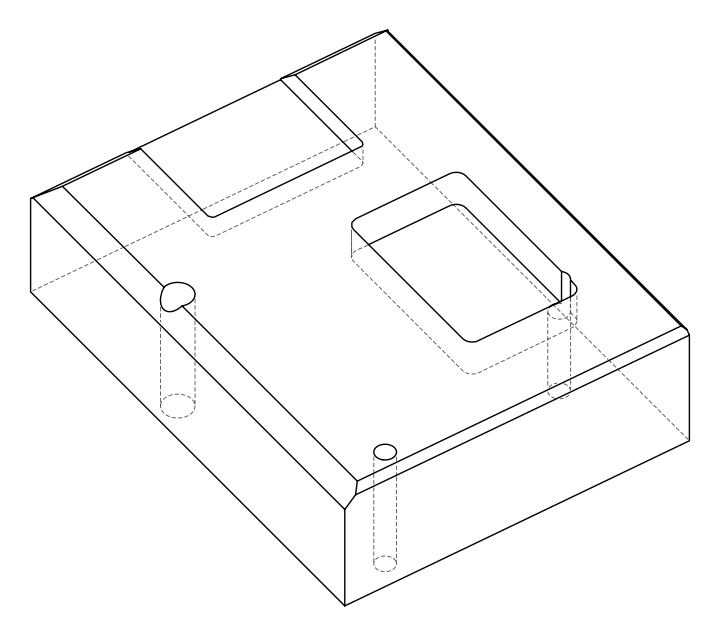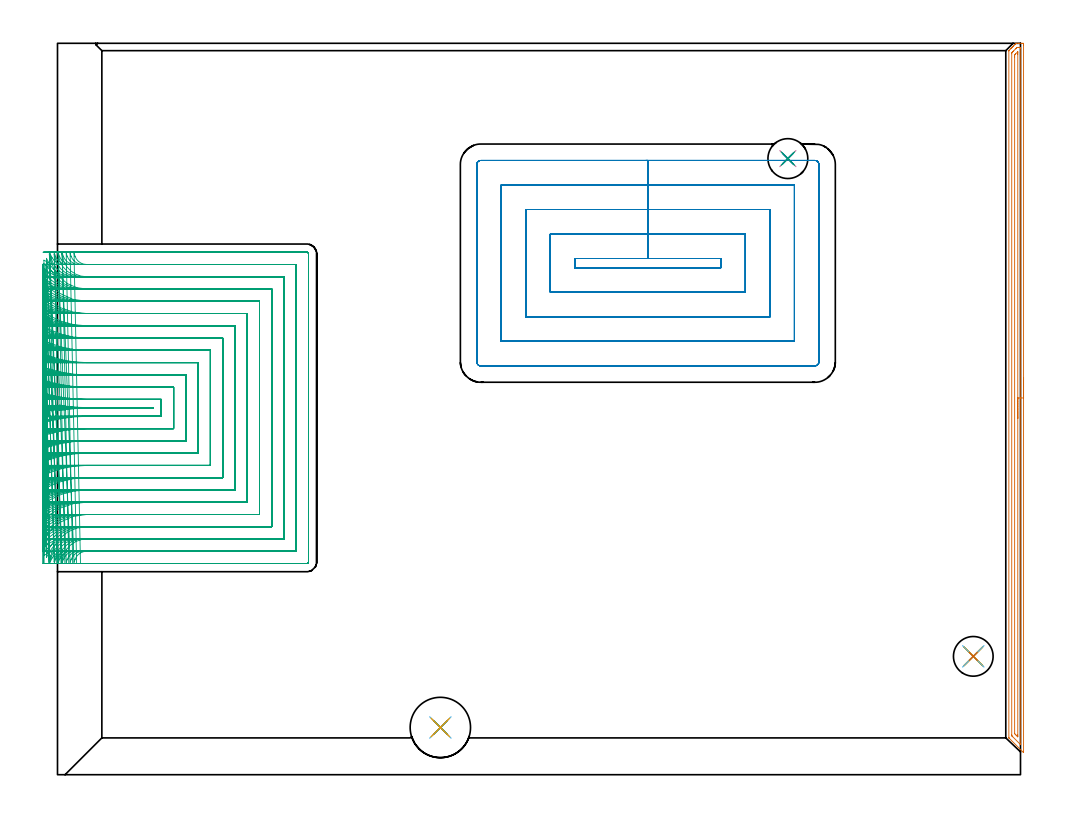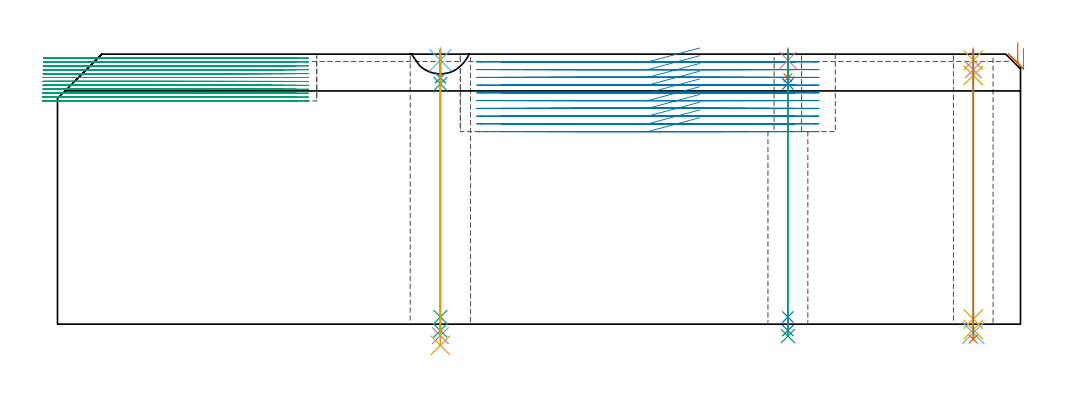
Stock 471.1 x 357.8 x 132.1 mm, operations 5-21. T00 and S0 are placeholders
(PLAN: 21 operations, 14 tool changes, 226.5 min)
(1 AREA_MILL | FG_CHAMFER_SURFACE | UGT0205_001 | 6.24 min | 25241 mm3)
(2 AREA_MILL_1 | FG_CHAMFER_SURFACE_1 | UGT0205_001 | 25.49 min | 73807 mm3)
(3 AREA_MILL_2 | FG_CHAMFER_SURFACE_2 | UGT0205_001 | 6.62 min | 25021 mm3)
(4 AREA_MILL_3 | FG_CHAMFER_SURFACE_3 | UGT0205_001 | 7.29 min | 2911 mm3)
(5 AREA_MILL_4 | FG_CHAMFER_SURFACE_4 | UGT0205_001 | 8.42 min | 8828 mm3)
(6 MILL_RECTANGULAR_POCKET | POCKET_RECTANGULAR_STRAIGHT | NXT0201_012 | Follow Part, ap 4, ae 75% | 36.4 min | 806662 mm3)
(7 MILL_SLOT | SLOT_PARTIAL_RECTANGULAR | NXT0201_009 | Follow Part, ap 2, ae 75% | 131.13 min | 461440 mm3)
(8 SPOT_DRILL | STEP1HOLE | NXT0321_9005460120000 | 0.05 min | 0 mm3)
(9 SPOT_DRILL_1 | STEP1HOLE_1 | NXT0321_9005460120000 | 0.05 min | 153 mm3)
(10 SPOT_DRILL_2 | STEP1HOLE_2 | NXT0321_9005460120000 | 0.05 min | 192 mm3)
(11 DRILL_BLIND_HOLE_INTO_CENTER | STEP1HOLE | UGT0301_196 | 0.06 min | 0 mm3)
(12 GUN_DRILL_THROUGH_HOLE | STEP1HOLE | UGT0307_003 | 0.63 min | 3546 mm3)
(13 SPADE_DRILL_TO_ENLARGE_THROUGH_HOLE | STEP1HOLE | UGT0306_010 | 0.56 min | 25390 mm3)
(14 DRILL_BLIND_HOLE_INTO_CENTER_1 | STEP1HOLE_1 | NXT0301_022 | 0.04 min | 99 mm3)
(15 GUN_DRILL_THROUGH_HOLE_1 | STEP1HOLE_1 | UGT0307_001 | 0.59 min | 2461 mm3)
(16 SPADE_DRILL_TO_ENLARGE_THROUGH_HOLE_1 | STEP1HOLE_1 | UGT0306_003 | 0.56 min | 13445 mm3)
(17 DRILL_TO_ENLARGE_THROUGH_HOLE | STEP1HOLE_1 | UGT0301_261 | 0.57 min | 22797 mm3)
(18 DRILL_BLIND_HOLE_INTO_CENTER_2 | STEP1HOLE_2 | UGT0301_196 | 0.06 min | 382 mm3)
(19 GUN_DRILL_THROUGH_HOLE_2 | STEP1HOLE_2 | UGT0307_003 | 0.61 min | 4639 mm3)
(20 SPADE_DRILL_TO_ENLARGE_THROUGH_HOLE_2 | STEP1HOLE_2 | UGT0306_009 | 0.56 min | 30202 mm3)
(21 DRILL_TO_ENLARGE_THROUGH_HOLE_1 | STEP1HOLE_2 | UGT0301_394 | 0.58 min | 54041 mm3)
(TOOL UGT0205_001 | Chamfer Mill 20 x 3 x 45 deg. | D20 FL50 Z2)
(TOOL NXT0201_012 | ENDMILL 16mm [2P460-1600-NA 1630] | D16 FL38 Z6)
(TOOL NXT0201_009 | ENDMILL 8mm [2P460-0800-NA 1630] | D8 FL26 Z6)
(TOOL NXT0321_9005460120000 | NC Spot Drill, 142deg, 12mm, Carbide, Uncoated | D12 PA142 FL30 Z2)
(TOOL UGT0301_196 | Twist Drill 7.7 mm | D7.7 PA118 FL73 Z2)
(TOOL UGT0307_003 | Gun Drill 7 mm | D7 PA130 FL24 Z1)
(TOOL UGT0306_010 | Spade Drill 19.5mm | D19.5 PA132 FL10 Z2)
(TOOL NXT0301_022 | Carbide Drill 5.1mm [860.1-0510-015A1-MM 2214] | D5.1 PA140 FL28 Z2)
(TOOL UGT0307_001 | Gun Drill 5 mm | D5 PA130 FL24 Z1)
(TOOL UGT0306_003 | Spade Drill 12.5mm | D12.5 PA132 FL10 Z2)
(TOOL UGT0301_261 | Twist Drill 19.4 mm | D19.4 PA118 FL140 Z2)
(TOOL UGT0306_009 | Spade Drill 18.5mm | D18.5 PA132 FL10 Z2)
(TOOL UGT0301_394 | Twist Drill 29.5 mm | D29.5 PA118 FL165 Z2)
(OP 5 AREA_MILL_4)
G17 G21 G94 G90
T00 M6
G54
G17 G0 G90 X472.6 Y194.3 S1061 M3
G43 Z142.1 H0
Z134.9
G94 G1 Y194.262 Z134.028 F250.
Y194.148 Z133.164
Y193.959 Z132.312
Y193.697 Z131.48
Y193.363 Z130.674
Y192.96 Z129.9
Y192.492 Z129.164
Y191.96 Z128.472
Y191.371 Z127.829
Y190.728 Z127.24
Y190.036 Z126.708
Y189.3 Z126.24
Y188.526 Z125.837
Y187.72 Z125.503
Y186.888 Z125.241
Y186.037 Z125.052
Y185.172 Z124.938
Y184.3 Z124.9
X472.599 Y10.973 Z124.901
Y10.943
X472.592 Y10.819 Z124.905
X472.54 Y10.866 Z124.958
X472.427 Y10.973 Z125.071
X465.604 Y17.796 Z131.895
X465.418 Y17.985 Z132.076
X465.404 Y18.005 Z132.089
X465.4 Y18.12 Z132.1
Y354.054
X465.404 Y354.195 Z132.089
X465.422 Y354.218 Z132.072
X465.648 Y354.448 Z131.852
X466.345 Y355.146 Z131.152
X466.486 Y355.286 Z131.014
X466.594 Y355.394 Z130.906
X466.787 Y355.588 Z130.71
X466.89 Y355.692 Z130.607
X467.23 Y356.031 Z130.267
X467.347 Y356.147 Z130.153
X467.487 Y356.287 Z130.013
X467.672 Y356.474 Z129.825
X467.784 Y356.585 Z129.713
X468.38 Y357.181 Z129.119
X468.557 Y357.359 Z128.94
X469. Y357.8 Z128.499
X470.328 Z127.167
X471.555 Z125.942
X472.098 Y357.796 Z125.397
X472.591 Y357.791 Z124.905
X472.593 Y357.681 Z124.903
X472.598 Y357.181 Z124.902
X472.6 Y356.674 Z124.9
Y184.3
X471.186 Z126.314
X471.185 Y14.993 Z126.315
X471.182 Y14.801 Z126.318
X471.179 Y14.707 Z126.321
X471.175 Y14.686 Z126.325
X471.147 Y14.711 Z126.353
X471.067 Y14.786 Z126.433
X470.857 Y14.993 Z126.643
X467.284 Y18.567 Z130.216
X466.889 Y18.97 Z130.611
X466.837 Y19.025 Z130.663
X466.821 Y19.058 Z130.679
X466.819 Y19.109 Z130.681
X466.816 Y19.217 Z130.684
X466.814 Y19.433 Z130.686
X466.815 Y352.713 Z130.685
X466.821 Y353.142 Z130.679
X467.027 Y353.365 Z130.473
X467.259 Y353.607 Z130.241
X467.466 Y353.816 Z130.034
X467.672 Y354.023 Z129.828
X468.799 Y355.15 Z128.701
X469.044 Y355.394 Z128.456
X469.246 Y355.592 Z128.254
X469.443 Y355.783 Z128.057
X469.93 Y355.796 Z127.57
X470.328 Y355.798 Z127.172
X470.812 Z126.688
X471.058 Y355.793 Z126.442
X471.168 Y355.79 Z126.332
X471.185 Y355.422 Z126.315
Y355.394
X471.186 Y184.3 Z126.314
X469.772 Z127.728
X469.771 Y19.46 Z127.729
X469.77 Y19.129 Z127.73
X469.766 Y18.567 Z127.734
X469.765 Y18.553 Z127.735
X469.74 Y18.567 Z127.76
X469.443 Y18.859 Z128.057
X468.839 Y19.46 Z128.661
X468.557 Y19.744 Z128.943
X468.256 Y20.052 Z129.244
X468.24 Y20.071 Z129.26
X468.235 Y20.097 Z129.265
X468.232 Y20.155 Z129.268
X468.229 Y20.243 Z129.271
Y350.927
X468.231 Y351.257 Z129.269
X468.236 Y351.82 Z129.264
X468.246 Y352.135 Z129.254
X468.557 Y352.456 Z128.943
X468.685 Y352.585 Z128.815
X469.707 Y353.607 Z127.793
X469.732 Y353.627 Z127.768
X469.752 Y353.642 Z127.748
X469.765 Y353.607 Z127.735
X469.769 Y353.41 Z127.731
X469.77 Y353.276 Z127.73
X469.771 Y352.713 Z127.729
X469.772 Y352.381 Z127.728
Y184.3
Y183.428 Z127.767
Y182.564 Z127.88
Y181.712 Z128.069
Y180.88 Z128.332
Y180.074 Z128.665
Y179.3 Z129.068
Y178.564 Z129.537
Y177.872 Z130.068
Y177.229 Z130.657
Y176.64 Z131.301
Y176.109 Z131.993
Y175.64 Z132.728
Y175.237 Z133.502
Y174.903 Z134.308
Y174.641 Z135.14
Y174.452 Z135.992
Y174.338 Z136.857
Y174.3 Z137.728
G0 Z142.1
M5
M2
(OP 6 MILL_RECTANGULAR_POCKET)
G17 G21 G94 G90
T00 M6
G54
G17 G0 G90 X314.141 Y252.5 S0 M3
G43 Z142.1 H1
Z135.1
G94 G1 X288.8 Z128.31 F250.
X253.1 F500.
Y248.
X324.5
Y252.5
X288.8
Y264.5
X241.1
Y236.
X336.5
Y264.5
X288.8
Y276.5
X229.1
Y224.
X348.5
Y276.5
X288.8
Y288.5
X217.1
Y212.
X360.5
Y288.5
X288.8
Y300.5
X207.1
G3 X205.1 Y298.5 R2.
G1 Y202.
G3 X207.1 Y200. R2.
G1 X370.5
G3 X372.5 Y202. R2.
G1 Y298.5
G3 X370.5 Y300.5 R2.
G1 X288.8
X287.8
G0 X314.141 Y252.5 Z131.31
G1 X288.8 Z124.52 F250.
X253.1 F500.
Y248.
X324.5
Y252.5
X288.8
Y264.5
X241.1
Y236.
X336.5
Y264.5
X288.8
Y276.5
X229.1
Y224.
X348.5
Y276.5
X288.8
Y288.5
X217.1
Y212.
X360.5
Y288.5
X288.8
Y300.5
X207.1
G3 X205.1 Y298.5 R2.
G1 Y202.
G3 X207.1 Y200. R2.
G1 X370.5
G3 X372.5 Y202. R2.
G1 Y298.5
G3 X370.5 Y300.5 R2.
G1 X288.8
X287.8
G0 X314.141 Y252.5 Z127.52
G1 X288.8 Z120.73 F250.
X253.1 F500.
Y248.
X324.5
Y252.5
X288.8
Y264.5
X241.1
Y236.
X336.5
Y264.5
X288.8
Y276.5
X229.1
Y224.
X348.5
Y276.5
X288.8
Y288.5
X217.1
Y212.
X360.5
Y288.5
X288.8
Y300.5
X207.1
G3 X205.1 Y298.5 R2.
G1 Y202.
G3 X207.1 Y200. R2.
G1 X370.5
G3 X372.5 Y202. R2.
G1 Y298.5
G3 X370.5 Y300.5 R2.
G1 X288.8
X287.8
G0 X314.141 Y252.5 Z123.73
G1 X288.8 Z116.94 F250.
X253.1 F500.
Y248.
X324.5
Y252.5
X288.8
Y264.5
X241.1
Y236.
X336.5
Y264.5
X288.8
Y276.5
X229.1
Y224.
X348.5
Y276.5
X288.8
Y288.5
X217.1
Y212.
X360.5
Y288.5
X288.8
Y300.5
X207.1
G3 X205.1 Y298.5 R2.
G1 Y202.
G3 X207.1 Y200. R2.
G1 X370.5
G3 X372.5 Y202. R2.
G1 Y298.5
G3 X370.5 Y300.5 R2.
G1 X288.8
X287.8
G0 X314.141 Y252.5 Z119.94
G1 X288.8 Z113.15 F250.
X253.1 F500.
Y248.
X324.5
Y252.5
X288.8
Y264.5
X241.1
Y236.
X336.5
Y264.5
X288.8
Y276.5
X229.1
Y224.
X348.5
Y276.5
X288.8
Y288.5
X217.1
Y212.
X360.5
Y288.5
X288.8
Y300.5
X207.1
G3 X205.1 Y298.5 R2.
G1 Y202.
G3 X207.1 Y200. R2.
G1 X370.5
G3 X372.5 Y202. R2.
G1 Y298.5
G3 X370.5 Y300.5 R2.
G1 X288.8
X287.8
G0 X314.141 Y252.5 Z116.15
G1 X288.8 Z109.36 F250.
X253.1 F500.
Y248.
X324.5
Y252.5
X288.8
Y264.5
X241.1
Y236.
X336.5
Y264.5
X288.8
Y276.5
X229.1
Y224.
X348.5
Y276.5
X288.8
Y288.5
X217.1
Y212.
X360.5
Y288.5
X288.8
Y300.5
X207.1
G3 X205.1 Y298.5 R2.
G1 Y202.
G3 X207.1 Y200. R2.
G1 X370.5
G3 X372.5 Y202. R2.
G1 Y298.5
G3 X370.5 Y300.5 R2.
G1 X288.8
X287.8
G0 X314.141 Y252.5 Z112.36
G1 X288.8 Z105.57 F250.
X253.1 F500.
Y248.
X324.5
Y252.5
X288.8
Y264.5
X241.1
Y236.
X336.5
Y264.5
X288.8
Y276.5
X229.1
Y224.
X348.5
Y276.5
X288.8
Y288.5
X217.1
Y212.
X360.5
Y288.5
X288.8
Y300.5
X207.1
G3 X205.1 Y298.5 R2.
G1 Y202.
G3 X207.1 Y200. R2.
G1 X370.5
G3 X372.5 Y202. R2.
G1 Y298.5
G3 X370.5 Y300.5 R2.
G1 X288.8
X287.8
G0 X314.141 Y252.5 Z108.57
G1 X288.8 Z101.78 F250.
X253.1 F500.
Y248.
X324.5
Y252.5
X288.8
Y264.5
X241.1
Y236.
X336.5
Y264.5
X288.8
Y276.5
X229.1
Y224.
X348.5
Y276.5
X288.8
Y288.5
X217.1
Y212.
X360.5
Y288.5
X288.8
Y300.5
X207.1
G3 X205.1 Y298.5 R2.
G1 Y202.
G3 X207.1 Y200. R2.
G1 X370.5
G3 X372.5 Y202. R2.
G1 Y298.5
G3 X370.5 Y300.5 R2.
G1 X288.8
X287.8
G0 X314.141 Y252.5 Z104.78
G1 X288.8 Z97.99 F250.
X253.1 F500.
Y248.
X324.5
Y252.5
X288.8
Y264.5
X241.1
Y236.
X336.5
Y264.5
X288.8
Y276.5
X229.1
Y224.
X348.5
Y276.5
X288.8
Y288.5
X217.1
Y212.
X360.5
Y288.5
X288.8
Y300.5
X207.1
G3 X205.1 Y298.5 R2.
G1 Y202.
G3 X207.1 Y200. R2.
G1 X370.5
G3 X372.5 Y202. R2.
G1 Y298.5
G3 X370.5 Y300.5 R2.
G1 X288.8
X287.8
G0 X314.141 Y252.5 Z100.99
G1 X288.8 Z94.2 F250.
X253.1 F500.
Y248.
X324.5
Y252.5
X288.8
Y264.5
X241.1
Y236.
X336.5
Y264.5
X288.8
Y276.5
X229.1
Y224.
X348.5
Y276.5
X288.8
Y288.5
X217.1
Y212.
X360.5
Y288.5
X288.8
Y300.5
X207.1
G3 X205.1 Y298.5 R2.
G1 Y202.
G3 X207.1 Y200. R2.
G1 X370.5
G3 X372.5 Y202. R2.
G1 Y298.5
G3 X370.5 Y300.5 R2.
G1 X288.8
X287.8
G0 Z142.1
M5
M2
(OP 7 MILL_SLOT)
G17 G21 G94 G90
T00 M6
G54
G17 G0 G90 X-6.917 Y178.434 S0 M3
G43 Z142.1 H1
Z130.192
G94 G1 X-4. Y179.135 F250.
G2 X-2.643 Y179.449 R78. F500.
G1 X1.144 Y180.737
G3 X14.241 Y179.6 R76.
G1 X46.8
Y179.3
X14.248
G3 X1.144 Y178.162 R76.
X1.144 Y180.737 R4.
G1 X-2.643 Y179.449
G2 X-4. Y179.763 R78.
G1 X-6.917 Y180.464 F250.
X-6.902 Y172.189
X-4. Y172.949
G2 X14.248 Y175.3 R72. F500.
G1 X50.8
Y183.6
X14.241
G2 X-4. Y185.949 R72.
G1 X-6.902 Y186.709 F250.
X-6.883 Y165.898
X-4. Y166.727
G2 X14.248 Y169.3 R66. F500.
G1 X56.8
Y189.6
X14.241
G2 X-4. Y192.171 R66.
G1 X-6.883 Y193. F250.
X-6.858 Y159.545
X-4. Y160.458
G2 X14.248 Y163.3 R60. F500.
G1 X62.8
Y195.6
X14.241
G2 X-4. Y198.44 R60.
G1 X-6.858 Y199.352 F250.
X-6.824 Y153.11
X-4. Y154.123
G2 X14.248 Y157.3 R54. F500.
G1 X68.8
Y201.6
X14.241
G2 X-4. Y204.774 R54.
G1 X-6.824 Y205.787 F250.
X-6.775 Y146.556
X-4. Y147.696
G2 X14.248 Y151.3 R48. F500.
G1 X74.8
Y207.6
X14.241
G2 X-4. Y211.201 R48.
G1 X-6.775 Y212.341 F250.
X-6.702 Y139.825
X-4. Y141.129
G2 X14.248 Y145.3 R42. F500.
G1 X80.8
Y213.6
X14.241
G2 X-4. Y217.768 R42.
G1 X-6.702 Y219.071 F250.
X-6.586 Y132.812
X-4. Y134.333
G2 X14.248 Y139.3 R36. F500.
G1 X86.8
Y219.6
X14.241
G2 X-4. Y224.563 R36.
G1 X-6.586 Y226.083 F250.
X-6.381 Y125.287
X-4. Y127.112
G2 X14.248 Y133.3 R30. F500.
G1 X92.8
Y225.6
X14.241
G2 X-4. Y231.782 R30.
G1 X-6.382 Y233.607 F250.
X-5.949 Y116.608
X-4. Y118.889
G2 X14.248 Y127.3 R24. F500.
G1 X98.8
Y231.6
X14.241
G2 X-4. Y240.003 R24.
G1 X-5.95 Y242.283 F250.
X-3.98 Y104.175 F500.
X-3.345 Y107.107 F250.
G2 X14.248 Y121.3 R18. F500.
G1 X104.8
Y237.6
X14.241
G2 X-3.35 Y251.785 R18.
G1 X-3.986 Y254.717 F250.
X2.166 Y103.821 F500.
X2.416 Y105.3 F250.
G2 X14.248 Y115.3 R12. F500.
G1 X110.8
Y243.6
X14.241
G2 X2.409 Y253.6 R12.
G1 X2.159 Y255.079 F250.
X8.091 Y103.885 F500.
X8.591 Y105.299 F250.
G2 X14.248 Y109.3 R6. F500.
G1 X116.8
Y249.6
X14.241
G2 X8.584 Y253.6 R6.
G1 X8.084 Y255.014 F250.
X11.248 Y103.3 F500.
X14.248 F250.
X122. F500.
G3 X122.8 Y104.1 R0.8
G1 Y254.8
G3 X122. Y255.6 R0.8
G1 X14.241
X11.241 F250.
G0 Z142.1
X-6.922 Y172.741
Z128.283
G1 X-4. Y173.422
G2 X-0.075 Y174.222 R72. F500.
G1 X-0.765 Y178.162
G3 X-0.765 Y180.737 R4.
X12.332 Y179.6 R76.
G1 X46.8
Y179.3
X12.339
G3 X-0.765 Y178.162 R76.
G1 X-0.075 Y174.222
G2 X12.339 Y175.3 R72.
G1 X50.8
Y183.6
X12.332
G2 X-4. Y185.477 R72.
G1 X-6.922 Y186.157 F250.
X-6.907 Y166.503
X-4. Y167.246
G2 X12.339 Y169.3 R66. F500.
G1 X56.8
Y189.6
X12.332
G2 X-4. Y191.653 R66.
G1 X-6.907 Y192.395 F250.
X-6.887 Y160.216
X-4. Y161.032
G2 X12.339 Y163.3 R60. F500.
G1 X62.8
Y195.6
X12.332
G2 X-4. Y197.866 R60.
G1 X-6.887 Y198.682 F250.
X-6.859 Y153.861
X-4. Y154.769
G2 X12.339 Y157.3 R54. F500.
G1 X68.8
Y201.6
X12.332
G2 X-4. Y204.129 R54.
G1 X-6.86 Y205.036 F250.
X-6.821 Y147.412
X-4. Y148.434
G2 X12.339 Y151.3 R48. F500.
G1 X74.8
Y207.6
X12.332
G2 X-4. Y210.464 R48.
G1 X-6.821 Y211.485 F250.
X-6.764 Y140.825
X-4. Y141.992
G2 X12.339 Y145.3 R42. F500.
G1 X80.8
Y213.6
X12.332
G2 X-4. Y216.905 R42.
G1 X-6.764 Y218.072 F250.
X-6.673 Y134.017
X-4. Y135.379
G2 X12.339 Y139.3 R36. F500.
G1 X86.8
Y219.6
X12.332
G2 X-4. Y223.518 R36.
G1 X-6.674 Y224.879 F250.
X-6.516 Y126.826
X-4. Y128.46
G2 X12.339 Y133.3 R30. F500.
G1 X92.8
Y225.6
X12.332
G2 X-4. Y230.435 R30.
G1 X-6.516 Y232.068 F250.
X-6.197 Y118.837
X-4. Y120.88
G2 X12.339 Y127.3 R24. F500.
G1 X98.8
Y231.6
X12.332
G2 X-4. Y238.014 R24.
G1 X-6.198 Y240.056 F250.
X-5.259 Y108.129
X-4. Y110.852
G2 X12.339 Y121.3 R18. F500.
G1 X104.8
Y237.6
X12.332
G2 X-4. Y248.033 R18.
G1 X-5.261 Y250.755 F250.
X0.257 Y103.821 F500.
X0.507 Y105.3 F250.
G2 X12.339 Y115.3 R12. F500.
G1 X110.8
Y243.6
X12.332
G2 X0.5 Y253.6 R12.
G1 X0.25 Y255.079 F250.
X6.182 Y103.885 F500.
X6.682 Y105.299 F250.
G2 X12.339 Y109.3 R6. F500.
G1 X116.8
Y249.6
X12.332
G2 X6.675 Y253.6 R6.
G1 X6.175 Y255.014 F250.
X9.339 Y103.3 F500.
X12.339 F250.
X122. F500.
G3 X122.8 Y104.1 R0.8
G1 Y254.8
G3 X122. Y255.6 R0.8
G1 X12.332
X9.332 F250.
G0 Z142.1
X-6.939 Y173.238
Z126.375
G1 X-4. Y173.839
G2 X-1.984 Y174.222 R72. F500.
G1 X-2.673 Y178.162
G3 X-2.673 Y180.737 R4.
X10.423 Y179.6 R76.
G1 X46.8
Y179.3
X10.43
G3 X-2.673 Y178.162 R76.
G1 X-1.984 Y174.222
G2 X10.43 Y175.3 R72.
G1 X50.8
Y183.6
X10.423
G2 X-4. Y185.059 R72.
G1 X-6.939 Y185.66 F250.
X-6.927 Y167.047
X-4. Y167.703
G2 X10.43 Y169.3 R66. F500.
G1 X56.8
Y189.6
X10.423
G2 X-4. Y191.195 R66.
G1 X-6.927 Y191.851 F250.
X-6.912 Y160.817
X-4. Y161.539
G2 X10.43 Y163.3 R60. F500.
G1 X62.8
Y195.6
X10.423
G2 X-4. Y197.359 R60.
G1 X-6.912 Y198.081 F250.
X-6.891 Y154.535
X-4. Y155.336
G2 X10.43 Y157.3 R54. F500.
G1 X68.8
Y201.6
X10.423
G2 X-4. Y203.562 R54.
G1 X-6.891 Y204.363 F250.
X-6.861 Y148.178
X-4. Y149.08
G2 X10.43 Y151.3 R48. F500.
G1 X74.8
Y207.6
X10.423
G2 X-4. Y209.818 R48.
G1 X-6.861 Y210.72 F250.
X-6.817 Y141.713
X-4. Y142.743
G2 X10.43 Y145.3 R42. F500.
G1 X80.8
Y213.6
X10.423
G2 X-4. Y216.154 R42.
G1 X-6.818 Y217.185 F250.
X-6.748 Y135.079
X-4. Y136.281
G2 X10.43 Y139.3 R36. F500.
G1 X86.8
Y219.6
X10.423
G2 X-4. Y222.616 R36.
G1 X-6.749 Y223.818 F250.
X-6.63 Y128.159
X-4. Y129.602
G2 X10.43 Y133.3 R30. F500.
G1 X92.8
Y225.6
X10.423
G2 X-4. Y229.295 R30.
G1 X-6.631 Y230.737 F250.
X-6.397 Y120.674
X-4. Y122.477
G2 X10.43 Y127.3 R24. F500.
G1 X98.8
Y231.6
X10.423
G2 X-4. Y236.418 R24.
G1 X-6.398 Y238.22 F250.
X-5.793 Y111.655
X-4. Y114.06
G2 X10.43 Y121.3 R18. F500.
G1 X104.8
Y237.6
X10.423
G2 X-4. Y244.831 R18.
G1 X-5.795 Y247.235 F250.
X-1.639 Y104.064 F500.
X-1.359 Y105.538 F250.
G2 X10.43 Y115.3 R12. F500.
G1 X110.8
Y243.6
X10.423
G2 X-1.366 Y253.36 R12.
G1 X-1.646 Y254.833 F250.
X4.273 Y103.885 F500.
X4.773 Y105.299 F250.
G2 X10.43 Y109.3 R6. F500.
G1 X116.8
Y249.6
X10.423
G2 X4.767 Y253.6 R6.
G1 X4.267 Y255.014 F250.
X7.43 Y103.3 F500.
X10.43 F250.
X122. F500.
G3 X122.8 Y104.1 R0.8
G1 Y254.8
G3 X122. Y255.6 R0.8
G1 X10.423
X7.423 F250.
G0 Z142.1
X-6.959 Y181.131
Z124.467
G1 X-4. Y180.637
G3 X8.515 Y179.6 R76. F500.
G1 X46.8
Y179.3
X8.521
G3 X-4. Y178.261 R76.
G1 Y174.203
G2 X8.521 Y175.3 R72.
G1 X50.8
Y183.6
X8.515
G2 X-4. Y184.696 R72.
G1 X-6.954 Y185.217 F250.
X-6.946 Y167.532
X-4. Y168.101
G2 X8.521 Y169.3 R66. F500.
G1 X56.8
Y189.6
X8.515
G2 X-4. Y190.797 R66.
G1 X-6.946 Y191.366 F250.
X-6.934 Y161.353
X-4. Y161.979
G2 X8.521 Y163.3 R60. F500.
G1 X62.8
Y195.6
X8.515
G2 X-4. Y196.92 R60.
G1 X-6.934 Y197.545 F250.
X-6.918 Y155.133
X-4. Y155.828
G2 X8.521 Y157.3 R54. F500.
G1 X68.8
Y201.6
X8.515
G2 X-4. Y203.07 R54.
G1 X-6.918 Y203.765 F250.
X-6.896 Y148.856
X-4. Y149.638
G2 X8.521 Y151.3 R48. F500.
G1 X74.8
Y207.6
X8.515
G2 X-4. Y209.26 R48.
G1 X-6.896 Y210.042 F250.
X-6.864 Y142.496
X-4. Y143.39
G2 X8.521 Y145.3 R42. F500.
G1 X80.8
Y213.6
X8.515
G2 X-4. Y215.508 R42.
G1 X-6.864 Y216.402 F250.
X-6.813 Y136.009
X-4. Y137.052
G2 X8.521 Y139.3 R36. F500.
G1 X86.8
Y219.6
X8.515
G2 X-4. Y221.845 R36.
G1 X-6.813 Y222.888 F250.
X-6.726 Y129.31
X-4. Y130.562
G2 X8.521 Y133.3 R30. F500.
G1 X92.8
Y225.6
X8.515
G2 X-4. Y228.335 R30.
G1 X-6.727 Y229.586 F250.
X-6.559 Y122.21
X-4. Y123.775
G2 X8.521 Y127.3 R24. F500.
G1 X98.8
Y231.6
X8.515
G2 X-4. Y235.121 R24.
G1 X-6.56 Y236.686 F250.
X-6.155 Y114.145
X-4. Y116.231
G2 X8.521 Y121.3 R18. F500.
G1 X104.8
Y237.6
X8.515
G2 X-4. Y242.662 R18.
G1 X-6.156 Y244.748 F250.
X-3.839 Y103.774 F500.
X-3. Y106.655 F250.
G2 X8.521 Y115.3 R12. F500.
G1 X110.8
Y243.6
X8.515
G2 X-3.005 Y252.24 R12.
G1 X-3.845 Y255.12 F250.
X2.364 Y103.885 F500.
X2.864 Y105.299 F250.
G2 X8.521 Y109.3 R6. F500.
G1 X116.8
Y249.6
X8.515
G2 X2.858 Y253.6 R6.
G1 X2.358 Y255.014 F250.
X5.521 Y103.3 F500.
X8.521 F250.
X122. F500.
G3 X122.8 Y104.1 R0.8
G1 Y254.8
G3 X122. Y255.6 R0.8
G1 X8.515
X5.515 F250.
G0 Z142.1
X-6.971 Y180.762
Z122.558
G1 X-4. Y180.344
G3 X6.606 Y179.6 R76. F500.
G1 X46.8
Y179.3
X6.612
G3 X-4. Y178.555 R76.
G1 Y174.514
G2 X6.612 Y175.3 R72.
G1 X50.8
Y183.6
X6.606
G2 X-4. Y184.385 R72.
G1 X-6.967 Y184.827 F250.
X-6.961 Y167.959
X-4. Y168.441
G2 X6.612 Y169.3 R66. F500.
G1 X56.8
Y189.6
X6.606
G2 X-4. Y190.458 R66.
G1 X-6.961 Y190.94 F250.
X-6.953 Y161.823
X-4. Y162.354
G2 X6.612 Y163.3 R60. F500.
G1 X62.8
Y195.6
X6.606
G2 X-4. Y196.545 R60.
G1 X-6.953 Y197.075 F250.
X-6.941 Y155.657
X-4. Y156.247
G2 X6.612 Y157.3 R54. F500.
G1 X68.8
Y201.6
X6.606
G2 X-4. Y202.652 R54.
G1 X-6.942 Y203.241 F250.
X-6.926 Y149.449
X-4. Y150.112
G2 X6.612 Y151.3 R48. F500.
G1 X74.8
Y207.6
X6.606
G2 X-4. Y208.786 R48.
G1 X-6.926 Y209.449 F250.
X-6.903 Y143.179
X-4. Y143.937
G2 X6.612 Y145.3 R42. F500.
G1 X80.8
Y213.6
X6.606
G2 X-4. Y214.961 R42.
G1 X-6.903 Y215.719 F250.
X-6.867 Y136.816
X-4. Y137.7
G2 X6.612 Y139.3 R36. F500.
G1 X86.8
Y219.6
X6.606
G2 X-4. Y221.198 R36.
G1 X-6.867 Y222.082 F250.
X-6.806 Y130.299
X-4. Y131.36
G2 X6.612 Y133.3 R30. F500.
G1 X92.8
Y225.6
X6.606
G2 X-4. Y227.537 R30.
G1 X-6.806 Y228.598 F250.
X-6.691 Y123.5
X-4. Y124.826
G2 X6.612 Y127.3 R24. F500.
G1 X98.8
Y231.6
X6.606
G2 X-4. Y234.071 R24.
G1 X-6.691 Y235.396 F250.
X-6.423 Y116.07
X-4. Y117.839
G2 X6.612 Y121.3 R18. F500.
G1 X104.8
Y237.6
X6.606
G2 X-4. Y241.057 R18.
G1 X-6.424 Y242.824 F250.
X-5.392 Y106.285
X-3.983 Y108.934
G2 X6.612 Y115.3 R12. F500.
G1 X110.8
Y243.6
X6.606
G2 X-3.984 Y249.957 R12.
G1 X-5.395 Y252.604 F250.
X0.455 Y103.885 F500.
X0.955 Y105.299 F250.
G2 X6.612 Y109.3 R6. F500.
G1 X116.8
Y249.6
X6.606
G2 X0.949 Y253.6 R6.
G1 X0.449 Y255.014 F250.
X3.612 Y103.3 F500.
X6.612 F250.
X122. F500.
G3 X122.8 Y104.1 R0.8
G1 Y254.8
G3 X122. Y255.6 R0.8
G1 X6.606
X3.606 F250.
G0 Z142.1
X-6.98 Y180.443
Z120.65
G1 X-4. Y180.099
G3 X4.698 Y179.6 R76. F500.
G1 X46.8
Y179.3
X4.703
G3 X-4. Y178.8 R76.
G1 Y174.772
G2 X4.703 Y175.3 R72.
G1 X50.8
Y183.6
X4.698
G2 X-4. Y184.127 R72.
G1 X-6.978 Y184.49 F250.
X-6.974 Y168.328
X-4. Y168.724
G2 X4.703 Y169.3 R66. F500.
G1 X56.8
Y189.6
X4.698
G2 X-4. Y190.176 R66.
G1 X-6.974 Y190.571 F250.
X-6.968 Y162.23
X-4. Y162.665
G2 X4.703 Y163.3 R60. F500.
G1 X62.8
Y195.6
X4.698
G2 X-4. Y196.234 R60.
G1 X-6.968 Y196.669 F250.
X-6.961 Y156.11
X-4. Y156.594
G2 X4.703 Y157.3 R54. F500.
G1 X68.8
Y201.6
X4.698
G2 X-4. Y202.305 R54.
G1 X-6.961 Y202.788 F250.
X-6.95 Y149.96
X-4. Y150.504
G2 X4.703 Y151.3 R48. F500.
G1 X74.8
Y207.6
X4.698
G2 X-4. Y208.395 R48.
G1 X-6.95 Y208.938 F250.
X-6.935 Y143.767
X-4. Y144.388
G2 X4.703 Y145.3 R42. F500.
G1 X80.8
Y213.6
X4.698
G2 X-4. Y214.51 R42.
G1 X-6.935 Y215.132 F250.
X-6.911 Y137.507
X-4. Y138.232
G2 X4.703 Y139.3 R36. F500.
G1 X86.8
Y219.6
X4.698
G2 X-4. Y220.667 R36.
G1 X-6.911 Y221.391 F250.
X-6.871 Y131.139
X-4. Y132.01
G2 X4.703 Y133.3 R30. F500.
G1 X92.8
Y225.6
X4.698
G2 X-4. Y226.889 R30.
G1 X-6.871 Y227.758 F250.
X-6.796 Y124.578
X-4. Y125.666
G2 X4.703 Y127.3 R24. F500.
G1 X98.8
Y231.6
X4.698
G2 X-4. Y233.232 R24.
G1 X-6.796 Y234.319 F250.
X-6.626 Y117.605
X-4. Y119.056
G2 X4.703 Y121.3 R18. F500.
G1 X104.8
Y237.6
X4.698
G2 X-4. Y239.841 R18.
G1 X-6.627 Y241.291 F250.
X-6.065 Y109.386
X-4. Y111.561
G2 X4.703 Y115.3 R12. F500.
G1 X110.8
Y243.6
X4.698
G2 X-4. Y247.333 R12.
G1 X-6.067 Y249.507 F250.
X-1.441 Y104.002 F500.
X-0.915 Y105.406 F250.
G2 X4.703 Y109.3 R6. F500.
G1 X116.8
Y249.6
X4.698
G2 X-0.92 Y253.493 R6.
G1 X-1.447 Y254.897 F250.
X1.703 Y103.3 F500.
X4.703 F250.
X122. F500.
G3 X122.8 Y104.1 R0.8
G1 Y254.8
G3 X122. Y255.6 R0.8
G1 X4.698
X1.698 F250.
G0 Z142.1
X-6.988 Y180.163
Z118.742
G1 X-4. Y179.898
G3 X2.72 Y179.6 R76. F500.
G1 X46.8
Y179.3
X2.741
G3 X-4. Y179. R76.
G1 Y174.984
G2 X2.741 Y175.3 R72.
G1 X50.8
Y183.6
X2.72
G2 X-4. Y183.914 R72.
G1 X-6.987 Y184.194 F250.
X-6.984 Y168.649
X-4. Y168.955
G2 X2.741 Y169.3 R66. F500.
G1 X56.8
Y189.6
X2.72
G2 X-4. Y189.943 R66.
G1 X-6.984 Y190.248 F250.
X-6.981 Y162.583
X-4. Y162.92
G2 X2.741 Y163.3 R60. F500.
G1 X62.8
Y195.6
X2.72
G2 X-4. Y195.977 R60.
G1 X-6.981 Y196.313 F250.
X-6.977 Y156.503
X-4. Y156.878
G2 X2.741 Y157.3 R54. F500.
G1 X68.8
Y201.6
X2.72
G2 X-4. Y202.02 R54.
G1 X-6.977 Y202.393 F250.
X-6.97 Y150.403
X-4. Y150.824
G2 X2.741 Y151.3 R48. F500.
G1 X74.8
Y207.6
X2.72
G2 X-4. Y208.073 R48.
G1 X-6.97 Y208.493 F250.
X-6.961 Y144.274
X-4. Y144.756
G2 X2.741 Y145.3 R42. F500.
G1 X80.8
Y213.6
X2.72
G2 X-4. Y214.141 R42.
G1 X-6.961 Y214.621 F250.
X-6.947 Y138.102
X-4. Y138.663
G2 X2.741 Y139.3 R36. F500.
G1 X86.8
Y219.6
X2.72
G2 X-4. Y220.233 R36.
G1 X-6.947 Y220.793 F250.
X-6.923 Y131.859
X-4. Y132.533
G2 X2.741 Y133.3 R30. F500.
G1 X92.8
Y225.6
X2.72
G2 X-4. Y226.362 R30.
G1 X-6.924 Y227.034 F250.
X-6.879 Y125.491
X-4. Y126.334
G2 X2.741 Y127.3 R24. F500.
G1 X98.8
Y231.6
X2.72
G2 X-4. Y232.56 R24.
G1 X-6.88 Y233.4 F250.
X-6.782 Y118.867
X-4. Y119.99
G2 X2.741 Y121.3 R18. F500.
G1 X104.8
Y237.6
X2.72
G2 X-4. Y238.901 R18.
G1 X-6.783 Y240.021 F250.
X-6.482 Y111.543
X-4. Y113.228
G2 X2.741 Y115.3 R12. F500.
G1 X110.8
Y243.6
X2.72
G2 X-4. Y245.658 R12.
G1 X-6.486 Y247.338 F250.
X-3.967 Y103.379 F500.
X-2.594 Y106.046 F250.
G2 X2.741 Y109.3 R6. F500.
G1 X116.8
Y249.6
X2.72
G2 X-2.62 Y252.864 R6.
G1 X-3.988 Y255.534 F250.
X-0.259 Y103.3 F500.
X2.741 F250.
X122. F500.
G3 X122.8 Y104.1 R0.8
G1 Y254.8
G3 X122. Y255.6 R0.8
G1 X2.72
X-0.28 F250.
G0 Z142.1
X-6.998 Y179.763
Z116.833
G1 X-4. Y179.652
G3 X-1.19 Y179.6 R76. F500.
G1 X46.8
Y179.3
X-1.268
G3 X-4. Y179.251 R76.
G1 Y175.248
G2 X-1.268 Y175.3 R72.
G1 X50.8
Y183.6
X-1.19
G2 X-4. Y183.655 R72.
G1 X-6.998 Y183.772 F250.
X-6.997 Y169.119
X-4. Y169.243
G2 X-1.268 Y169.3 R66. F500.
G1 X56.8
Y189.6
X-1.19
G2 X-4. Y189.66 R66.
G1 X-6.997 Y189.788 F250.
Y163.101
X-4. Y163.238
G2 X-1.268 Y163.3 R60. F500.
G1 X62.8
Y195.6
X-1.19
G2 X-4. Y195.666 R60.
G1 X-6.997 Y195.806 F250.
X-6.996 Y157.079
X-4. Y157.231
G2 X-1.268 Y157.3 R54. F500.
G1 X68.8
Y201.6
X-1.19
G2 X-4. Y201.673 R54.
G1 X-6.996 Y201.829 F250.
X-6.995 Y151.051
X-4. Y151.222
G2 X-1.268 Y151.3 R48. F500.
G1 X74.8
Y207.6
X-1.19
G2 X-4. Y207.682 R48.
G1 X-6.995 Y207.858 F250.
X-6.994 Y145.016
X-4. Y145.211
G2 X-1.268 Y145.3 R42. F500.
G1 X80.8
Y213.6
X-1.19
G2 X-4. Y213.694 R42.
G1 X-6.993 Y213.895 F250.
X-6.991 Y138.968
X-4. Y139.196
G2 X-1.268 Y139.3 R36. F500.
G1 X86.8
Y219.6
X-1.19
G2 X-4. Y219.71 R36.
G1 X-6.991 Y219.944 F250.
X-6.988 Y132.902
X-4. Y133.175
G2 X-1.268 Y133.3 R30. F500.
G1 X92.8
Y225.6
X-1.19
G2 X-4. Y225.732 R30.
G1 X-6.987 Y226.013 F250.
X-6.98 Y126.802
X-4. Y127.144
G2 X-1.268 Y127.3 R24. F500.
G1 X98.8
Y231.6
X-1.19
G2 X-4. Y231.765 R24.
G1 X-6.979 Y232.116 F250.
X-6.965 Y120.636
X-4. Y121.091
G2 X-1.268 Y121.3 R18. F500.
G1 X104.8
Y237.6
X-1.19
G2 X-4. Y237.821 R18.
G1 X-6.963 Y238.289 F250.
X-6.921 Y114.302
X-4. Y114.985
G2 X-1.268 Y115.3 R12. F500.
G1 X110.8
Y243.6
X-1.19
G2 X-4. Y243.934 R12.
G1 X-6.917 Y244.636 F250.
X-6.671 Y107.276
X-4. Y108.642
G2 X-1.268 Y109.3 R6. F500.
G1 X116.8
Y249.6
X-1.19
G2 X-4. Y250.299 R6.
G1 X-6.651 Y251.704 F250.
X-4.268 Y103.3
X-1.268
X122. F500.
G3 X122.8 Y104.1 R0.8
G1 Y254.8
G3 X122. Y255.6 R0.8
G1 X-1.19
X-4.19 F250.
G0 X-7. Y179.62 Z114.925
G1 X-4. Y179.601
G3 X-3.531 Y179.6 R76. F500.
G1 X46.8
Y179.3
X-3.555
G3 X-4. Y179.299 R76.
G1 Y175.299
G2 X-3.555 Y175.3 R72.
G1 X50.8
Y183.6
X-3.531
G2 X-4. Y183.602 R72.
G1 X-7. Y183.621 F250.
Y169.278
X-4. Y169.299
G2 X-3.555 Y169.3 R66. F500.
G1 X56.8
Y189.6
X-3.531
G2 X-4. Y189.602 R66.
G1 X-7. Y189.623 F250.
Y163.276
X-4. Y163.298
G2 X-3.555 Y163.3 R60. F500.
G1 X62.8
Y195.6
X-3.531
G2 X-4. Y195.602 R60.
G1 X-7. Y195.625 F250.
Y157.273
X-4. Y157.298
G2 X-3.555 Y157.3 R54. F500.
G1 X68.8
Y201.6
X-3.531
G2 X-4. Y201.602 R54.
G1 X-7. Y201.628 F250.
Y151.27
X-4. Y151.298
G2 X-3.555 Y151.3 R48. F500.
G1 X74.8
Y207.6
X-3.531
G2 X-4. Y207.602 R48.
G1 X-7. Y207.632 F250.
Y145.266
X-4. Y145.298
G2 X-3.555 Y145.3 R42. F500.
G1 X80.8
Y213.6
X-3.531
G2 X-4. Y213.603 R42.
G1 X-7. Y213.636 F250.
Y139.26
X-4. Y139.297
G2 X-3.555 Y139.3 R36. F500.
G1 X86.8
Y219.6
X-3.531
G2 X-4. Y219.603 R36.
G1 X-7. Y219.642 F250.
Y133.252
X-4. Y133.297
G2 X-3.555 Y133.3 R30. F500.
G1 X92.8
Y225.6
X-3.531
G2 X-4. Y225.604 R30.
G1 X-7. Y225.651 F250.
X-6.999 Y127.24
X-4. Y127.296
G2 X-3.555 Y127.3 R24. F500.
G1 X98.8
Y231.6
X-3.531
G2 X-4. Y231.605 R24.
G1 X-6.999 Y231.663 F250.
Y121.22
X-4. Y121.295
G2 X-3.555 Y121.3 R18. F500.
G1 X104.8
Y237.6
X-3.531
G2 X-4. Y237.606 R18.
G1 X-6.999 Y237.684 F250.
X-6.998 Y115.181
X-4. Y115.292
G2 X-3.555 Y115.3 R12. F500.
G1 X110.8
Y243.6
X-3.531
G2 X-4. Y243.609 R12.
G1 X-6.998 Y243.726 F250.
X-6.992 Y109.061
X-4. Y109.283
G2 X-3.555 Y109.3 R6. F500.
G1 X116.8
Y249.6
X-3.531
G2 X-4. Y249.618 R6.
G1 X-6.991 Y249.853 F250.
X-6.555 Y103.3
X-3.555
X122. F500.
G3 X122.8 Y104.1 R0.8
G1 Y254.8
G3 X122. Y255.6 R0.8
G1 X-3.531
X-6.531 F250.
G0 X-7. Y179.6 Z113.017
G1 X-4.
X46.8 F500.
Y179.3
X-4.
Y175.3
X50.8
Y183.6
X-4.
X-7. F250.
Y169.3
X-4.
X56.8 F500.
Y189.6
X-4.
X-7. F250.
Y163.3
X-4.
X62.8 F500.
Y195.6
X-4.
X-7. F250.
Y157.3
X-4.
X68.8 F500.
Y201.6
X-4.
X-7. F250.
Y151.3
X-4.
X74.8 F500.
Y207.6
X-4.
X-7. F250.
Y145.3
X-4.
X80.8 F500.
Y213.6
X-4.
X-7. F250.
Y139.3
X-4.
X86.8 F500.
Y219.6
X-4.
X-7. F250.
Y133.3
X-4.
X92.8 F500.
Y225.6
X-4.
X-7. F250.
Y127.3
X-4.
X98.8 F500.
Y231.6
X-4.
X-7. F250.
Y121.3
X-4.
X104.8 F500.
Y237.6
X-4.
X-7. F250.
Y115.3
X-4.
X110.8 F500.
Y243.6
X-4.
X-7. F250.
Y109.3
X-4.
X116.8 F500.
Y249.6
X-4.
X-7. F250.
Y103.3
X-4.
X122. F500.
G3 X122.8 Y104.1 R0.8
G1 Y254.8
G3 X122. Y255.6 R0.8
G1 X-4.
X-7. F250.
G0 Y179.6 Z111.108
G1 X-4.
X46.8 F500.
Y179.3
X-4.
Y175.3
X50.8
Y183.6
X-4.
X-7. F250.
Y169.3
X-4.
X56.8 F500.
Y189.6
X-4.
X-7. F250.
Y163.3
X-4.
X62.8 F500.
Y195.6
X-4.
X-7. F250.
Y157.3
X-4.
X68.8 F500.
Y201.6
X-4.
X-7. F250.
Y151.3
X-4.
X74.8 F500.
Y207.6
X-4.
X-7. F250.
Y145.3
X-4.
X80.8 F500.
Y213.6
X-4.
X-7. F250.
Y139.3
X-4.
X86.8 F500.
Y219.6
X-4.
X-7. F250.
Y133.3
X-4.
X92.8 F500.
Y225.6
X-4.
X-7. F250.
Y127.3
X-4.
X98.8 F500.
Y231.6
X-4.
X-7. F250.
Y121.3
X-4.
X104.8 F500.
Y237.6
X-4.
X-7. F250.
Y115.3
X-4.
X110.8 F500.
Y243.6
X-4.
X-7. F250.
Y109.3
X-4.
X116.8 F500.
Y249.6
X-4.
X-7. F250.
Y103.3
X-4.
X122. F500.
G3 X122.8 Y104.1 R0.8
G1 Y254.8
G3 X122. Y255.6 R0.8
G1 X-4.
X-7. F250.
G0 Y179.6 Z109.2
G1 X-4.
X46.8 F500.
Y179.3
X-4.
Y175.3
X50.8
Y183.6
X-4.
X-7. F250.
Y169.3
X-4.
X56.8 F500.
Y189.6
X-4.
X-7. F250.
Y163.3
X-4.
X62.8 F500.
Y195.6
X-4.
X-7. F250.
Y157.3
X-4.
X68.8 F500.
Y201.6
X-4.
X-7. F250.
Y151.3
X-4.
X74.8 F500.
Y207.6
X-4.
X-7. F250.
Y145.3
X-4.
X80.8 F500.
Y213.6
X-4.
X-7. F250.
Y139.3
X-4.
X86.8 F500.
Y219.6
X-4.
X-7. F250.
Y133.3
X-4.
X92.8 F500.
Y225.6
X-4.
X-7. F250.
Y127.3
X-4.
X98.8 F500.
Y231.6
X-4.
X-7. F250.
Y121.3
X-4.
X104.8 F500.
Y237.6
X-4.
X-7. F250.
Y115.3
X-4.
X110.8 F500.
Y243.6
X-4.
X-7. F250.
Y109.3
X-4.
X116.8 F500.
Y249.6
X-4.
X-7. F250.
Y103.3
X-4.
X122. F500.
G3 X122.8 Y104.1 R0.8
G1 Y254.8
G3 X122. Y255.6 R0.8
G1 X-4.
X-7. F250.
G0 Z142.1
M5
M2
(OP 8 SPOT_DRILL)
G17 G21 G94 G90
T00 M6
G54
G17 G0 G90 X357.3 Y301.4 S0 M3
G43 Z142.1 H0
G94 G81 G98 Z129.1 F250. R135.1
G80
M5
M2
(OP 9 SPOT_DRILL_1)
G17 G21 G94 G90
T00 M6
G54
G17 G0 G90 X448. Y57.9 S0 M3
G43 Z142.1 H0
G94 G81 G98 Z129.1 F250. R135.1
G80
M5
M2
(OP 10 SPOT_DRILL_2)
G17 G21 G94 G90
T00 M6
G54
G17 G0 G90 X187.3 Y23.1 S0 M3
G43 Z142.1 H0
G94 G81 G98 Z129.1 F250. R135.1
G80
M5
M2
(OP 11 DRILL_BLIND_HOLE_INTO_CENTER)
G17 G21 G94 G90
T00 M6
G54
G17 G0 G90 X357.3 Y301.4 S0 M3
G43 Z142.1 H0
G94 G81 G98 Z120.55 F250. R134.1
G80
M5
M2
(OP 12 GUN_DRILL_THROUGH_HOLE)
G17 G21 G94 G90
T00 M6
G54
G17 G0 G90 X357.3 Y301.4 M8
G43 Z142.1 H0
Z132.891
S716 M3
G94 G1 Z117.521 F125. M26
G4 X.084
Z3.5 F250.
G4 X.084
Z-3.132 F125.
G4 X.084
M5
M9
G0 Z132.891
Z142.1
M2
(OP 13 SPADE_DRILL_TO_ENLARGE_THROUGH_HOLE)
G17 G21 G94 G90
T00 M6
G54
G17 G0 G90 X357.3 Y301.4 S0 M3
G43 Z142.1 H0
G94 G73 G98 Z-5.841 F250. Q17.243 R134.1
G80
M5
M2
(OP 14 DRILL_BLIND_HOLE_INTO_CENTER_1)
G17 G21 G94 G90
T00 M6
G54
G17 G0 G90 X448. Y57.9 S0 M3
G43 Z142.1 H1
G94 G81 G98 Z124.45 F250. R134.1
G80
M5
M2
(OP 15 GUN_DRILL_THROUGH_HOLE_1)
G17 G21 G94 G90
T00 M6
G54
G17 G0 G90 X448. Y57.9 M8
G43 Z142.1 H0
Z130.016
S716 M3
G94 G1 Z121.694 F125. M26
G4 X.084
Z2.5 F250.
G4 X.084
Z-2.666 F125.
G4 X.084
M5
M9
G0 Z130.016
Z142.1
M2
(OP 16 SPADE_DRILL_TO_ENLARGE_THROUGH_HOLE_1)
G17 G21 G94 G90
T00 M6
G54
G17 G0 G90 X448. Y57.9 S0 M3
G43 Z142.1 H0
G94 G73 G98 Z-4.283 F250. Q12.398 R134.1
G80
M5
M2
(OP 17 DRILL_TO_ENLARGE_THROUGH_HOLE)
G17 G21 G94 G90
T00 M6
G54
G17 G0 G90 X448. Y57.9 S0 M3
G43 Z142.1 H0
G94 G73 G98 Z-7.328 F250. Q17.429 R134.1
G80
M5
M2
(OP 18 DRILL_BLIND_HOLE_INTO_CENTER_2)
G17 G21 G94 G90
T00 M6
G54
G17 G0 G90 X187.3 Y23.1 S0 M3
G43 Z142.1 H0
G94 G81 G98 Z120.55 F250. R134.1
G80
M5
M2
(OP 19 GUN_DRILL_THROUGH_HOLE_2)
G17 G21 G94 G90
T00 M6
G54
G17 G0 G90 X187.3 Y23.1 M8
G43 Z142.1 H0
Z129.733
S716 M3
G94 G1 Z117.521 F125. M26
G4 X.084
Z3.5 F250.
G4 X.084
Z-3.132 F125.
G4 X.084
M5
M9
G0 Z129.733
Z142.1
M2
(OP 20 SPADE_DRILL_TO_ENLARGE_THROUGH_HOLE_2)
G17 G21 G94 G90
T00 M6
G54
G17 G0 G90 X187.3 Y23.1 S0 M3
G43 Z142.1 H0
G94 G73 G98 Z-5.618 F250. Q17.215 R134.1
G80
M5
M2
(OP 21 DRILL_TO_ENLARGE_THROUGH_HOLE_1)
G17 G21 G94 G90
T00 M6
G54
G17 G0 G90 X187.3 Y23.1 S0 M3
G43 Z142.1 H0
G94 G73 G98 Z-10.363 F250. Q28.493 R134.1
G80
M5
M2
